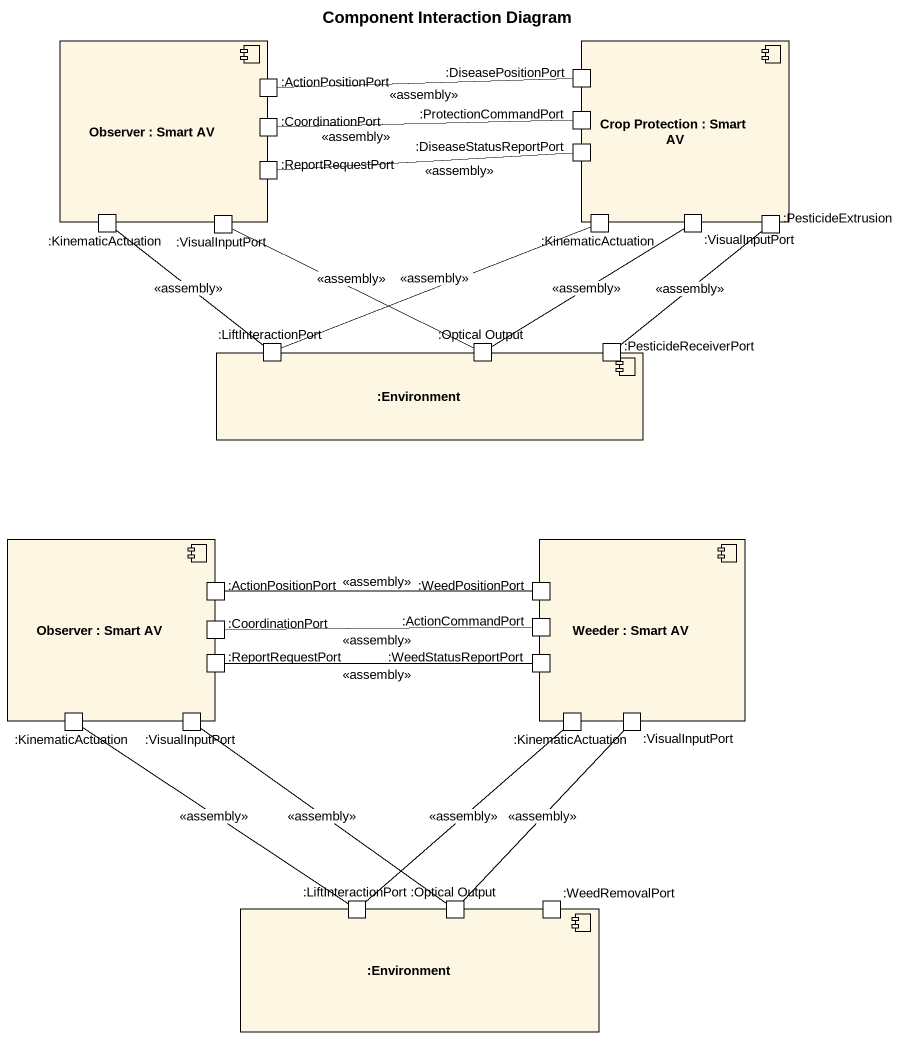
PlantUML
@startuml
title Component Interaction Diagram
component "Observer : Smart AV" as Observer {
  port ":ActionPositionPort" as ActionPositionPort
  port ":CoordinationPort" as CoordinationPort
  port ":ReportRequestPort" as ReportRequestPort
  port ":KinematicActuation" as KinematicActuation
  port ":VisualInputPort" as VisualInputPort
}
component "Crop Protection : Smart AV" as Crop_Protection {
  port ":DiseasePositionPort" as DiseasePositionPort
  port ":ProtectionCommandPort" as ProtectionCommandPort
  port ":DiseaseStatusReportPort" as DiseaseStatusReportPort
  port ":KinematicActuation" as KinematicActuation_2
  port ":VisualInputPort" as VisualInputPort_2
  port ":PesticideExtrusion" as PesticideExtrusion
}
component ":Environment" as Environment {
  port ":LiftInteractionPort" as LiftInteractionPort
  port ":Optical Output" as Optical_Output
  port ":PesticideReceiverPort" as PesticideReceiverPort
}
component "Observer : Smart AV" as Observer_2 {
  port ":CoordinationPort" as CoordinationPort_2
  port ":ActionPositionPort" as ActionPositionPort_2
  port ":ReportRequestPort" as ReportRequestPort_2
  port ":KinematicActuation" as KinematicActuation_3
  port ":VisualInputPort" as VisualInputPort_3
}
component "Weeder : Smart AV" as Weeder {
  port ":WeedPositionPort" as WeedPositionPort
  port ":ActionCommandPort" as ActionCommandPort
  port ":WeedStatusReportPort" as WeedStatusReportPort
  port ":KinematicActuation" as KinematicActuation_4
  port ":VisualInputPort" as VisualInputPort_4
}
component ":Environment" as Environment_2 {
  port ":LiftInteractionPort" as LiftInteractionPort_2
  port ":Optical Output" as Optical_Output_2
  port ":WeedRemovalPort" as WeedRemovalPort
}
DiseasePositionPort -left- ActionPositionPort : <<assembly>>
ProtectionCommandPort -left- CoordinationPort : <<assembly>>
ReportRequestPort -right- DiseaseStatusReportPort : <<assembly>>
KinematicActuation -- LiftInteractionPort : <<assembly>>
VisualInputPort -right- Optical_Output : <<assembly>>
KinematicActuation_2 -left- LiftInteractionPort : <<assembly>>
VisualInputPort_2 -- Optical_Output : <<assembly>>
PesticideReceiverPort -up- PesticideExtrusion : <<assembly>>
WeedPositionPort -left- ActionPositionPort_2 : <<assembly>>
ActionCommandPort -left- CoordinationPort_2 : <<assembly>>
ReportRequestPort_2 -right- WeedStatusReportPort : <<assembly>>
VisualInputPort_3 -- Optical_Output_2 : <<assembly>>
VisualInputPort_4 -- Optical_Output_2 : <<assembly>>
LiftInteractionPort_2 -up- KinematicActuation_3 : <<assembly>>
LiftInteractionPort_2 -up- KinematicActuation_4 : <<assembly>>
@enduml
